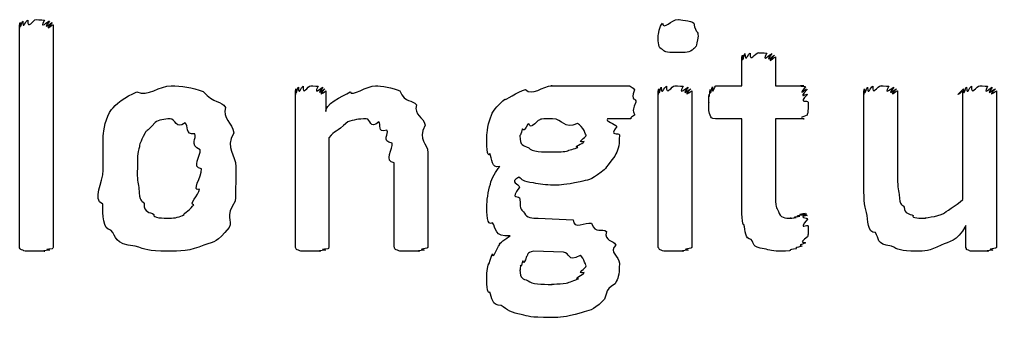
# Model space of a CAD drawing. Header units: millimetres. Extents: x 0 to 216, y 0 to 279.
# Drawn here: x 182.91 to 193.31, y 56.94 to 60.12 of the extents above; entities that cross this region are included whole.
import ezdxf

# ---------------------------------------------------------------- set-up
doc = ezdxf.new("R2010")
doc.units = ezdxf.units.MM
doc.layers.get('0').update_dxf_attribs({"linetype": 'CONTINUOUS'})

msp = doc.modelspace()

# ---------------------------------------------------------------- linework, layer by layer
at = {"color": 0}
for p, q in [((182.912, 57.7024), (182.912, 60.0618)), ((183.271, 60.0618), (183.271, 57.7024)), ((190.135, 59.9405), (190.135, 59.9405)), ((190.601, 59.4113), (190.601, 59.72)), ((190.959, 59.72), (190.959, 59.4113)), ((188.867, 59.4113), (189.407, 59.4113)), ((190.325, 59.4113), (190.601, 59.4113)), ((190.959, 59.4113), (191.262, 59.4113)), ((185.848, 57.7024), (185.848, 59.3563)), ((186.173, 59.3563), (186.173, 59.1358)), ((189.71, 57.7024), (189.71, 59.3563)), ((190.069, 59.3563), (190.069, 57.7024)), ((191.9, 58.3696), (191.9, 59.3563)), ((192.258, 59.3563), (192.258, 58.4687)), ((192.953, 58.1988), (192.953, 59.3563)), ((193.311, 59.3563), (193.311, 57.7024)), ((189.473, 59.2349), (189.473, 59.2349)), ((189.413, 59.0585), (189.17, 59.0585)), ((190.601, 59.0585), (190.319, 59.0585)), ((190.601, 58.1656), (190.601, 59.0585)), ((191.262, 59.0585), (190.959, 59.0585)), ((190.959, 59.0585), (190.959, 58.287)), ((188.944, 58.8821), (188.944, 58.8821)), ((186.206, 58.8546), (186.206, 57.7024)), ((187.259, 58.6948), (187.259, 57.7024)), ((186.901, 57.7024), (186.901, 58.59)), ((184.85, 58.5241), (184.85, 58.5241)), ((185.214, 58.5459), (185.214, 58.5459)), ((188.432, 58.0002), (188.806, 57.9836)), ((192.986, 57.7024), (192.986, 57.9229)), ((191.306, 57.9176), (191.306, 57.9176)), ((188.702, 57.6365), (188.382, 57.6474)), ((188.944, 57.4933), (188.944, 57.4933))]:
    msp.add_line(p, q, dxfattribs=at)
for points in [[(182.946, 60.1003), (182.948, 59.9955), (182.979, 60.1116), (183.001, 60.1116)], [(183.001, 60.1116), (182.996, 59.9983), (183.056, 60.1169), (183.089, 60.1169)], [(183.089, 60.1169), (183.067, 60.1169), (183.155, 60.114), (183.177, 60.1116)], [(183.177, 60.1116), (183.114, 59.9955), (183.221, 60.1073), (183.232, 60.1003)], [(189.755, 60.0784), (189.773, 59.9983), (189.844, 60.1169), (189.925, 60.1169)], [(189.925, 60.1169), (189.934, 60.1169), (190.06, 60.1031), (190.091, 60.0784)], [(182.912, 60.0618), (182.912, 59.9694), (182.914, 60.0756), (182.918, 60.0837)], [(182.918, 60.0837), (182.923, 59.9846), (182.935, 60.0964), (182.946, 60.1003)], [(183.232, 60.1003), (183.14, 59.9846), (183.256, 60.0908), (183.26, 60.0837)], [(183.26, 60.0837), (183.151, 59.9694), (183.271, 60.0685), (183.271, 60.0618)], [(189.71, 59.9405), (189.71, 59.9475), (189.724, 60.0523), (189.755, 60.0784)], [(190.091, 60.0784), (190.11, 59.9514), (190.135, 60.0093), (190.135, 59.9405)], [(189.755, 59.7972), (189.71, 59.811), (189.71, 59.8703), (189.71, 59.9405)], [(190.135, 59.9405), (190.11, 59.8152), (190.118, 59.8276), (190.085, 59.8029)], [(189.92, 59.7641), (189.768, 59.7641), (189.784, 59.775), (189.755, 59.7972)], [(190.085, 59.8029), (190.048, 59.7641), (190, 59.7641), (189.92, 59.7641)], [(190.601, 59.72), (190.601, 59.6209), (190.602, 59.7285), (190.606, 59.7366)], [(190.606, 59.7366), (190.611, 59.6346), (190.623, 59.7489), (190.634, 59.7531)], [(190.634, 59.7531), (190.637, 59.6427), (190.667, 59.7588), (190.689, 59.7588)], [(190.689, 59.7588), (190.685, 59.6456), (190.744, 59.7641), (190.777, 59.7641)], [(190.777, 59.7641), (190.755, 59.7641), (190.843, 59.7613), (190.865, 59.7588)], [(190.865, 59.7588), (190.802, 59.6427), (190.909, 59.756), (190.92, 59.7531)], [(190.92, 59.7531), (190.828, 59.6346), (190.944, 59.7436), (190.948, 59.7366)], [(190.948, 59.7366), (190.839, 59.6209), (190.959, 59.7228), (190.959, 59.72)], [(184.161, 59.3453), (184.279, 59.2928), (184.404, 59.4113), (184.525, 59.4113)], [(184.525, 59.4113), (184.632, 59.4113), (184.752, 59.3908), (184.866, 59.3506)], [(185.853, 59.3781), (185.855, 59.279), (185.866, 59.3908), (185.881, 59.3947)], [(185.881, 59.3947), (185.884, 59.2899), (185.911, 59.406), (185.93, 59.406)], [(185.93, 59.406), (185.925, 59.2928), (185.98, 59.4113), (186.013, 59.4113)], [(186.013, 59.4113), (185.987, 59.4113), (186.068, 59.4085), (186.09, 59.406)], [(186.09, 59.406), (186.031, 59.2899), (186.129, 59.4018), (186.14, 59.3947)], [(186.14, 59.3947), (186.053, 59.279), (186.158, 59.3852), (186.162, 59.3781)], [(186.432, 59.3453), (186.443, 59.2928), (186.61, 59.4113), (186.702, 59.4113)], [(186.702, 59.4113), (186.755, 59.4113), (186.891, 59.3919), (186.961, 59.3563)], [(188.299, 59.3729), (188.367, 59.2928), (188.481, 59.4113), (188.581, 59.4113)], [(188.581, 59.4113), (188.521, 59.4113), (188.685, 59.4113), (188.729, 59.4113)], [(188.729, 59.4113), (188.73, 59.4113), (188.823, 59.4113), (188.867, 59.4113)], [(189.407, 59.4113), (189.392, 59.4113), (189.446, 59.3961), (189.457, 59.3672)], [(189.716, 59.3781), (189.721, 59.279), (189.732, 59.3908), (189.743, 59.3947)], [(189.743, 59.3947), (189.746, 59.2899), (189.776, 59.406), (189.799, 59.406)], [(189.799, 59.406), (189.794, 59.2928), (189.854, 59.4113), (189.887, 59.4113)], [(189.887, 59.4113), (189.865, 59.4113), (189.953, 59.4085), (189.975, 59.406)], [(189.975, 59.406), (189.912, 59.2899), (190.019, 59.4018), (190.03, 59.3947)], [(190.03, 59.3947), (189.938, 59.279), (190.053, 59.3852), (190.058, 59.3781)], [(190.264, 59.3729), (190.266, 59.2818), (190.278, 59.3961), (190.287, 59.4004)], [(190.287, 59.4004), (190.284, 59.2928), (190.31, 59.4113), (190.325, 59.4113)], [(191.262, 59.4113), (191.166, 59.4113), (191.274, 59.4071), (191.279, 59.4004)], [(191.279, 59.4004), (191.177, 59.2818), (191.291, 59.3866), (191.295, 59.3729)], [(191.905, 59.3781), (191.911, 59.279), (191.923, 59.3908), (191.939, 59.3947)], [(191.939, 59.3947), (191.94, 59.2899), (191.972, 59.406), (191.994, 59.406)], [(191.994, 59.406), (191.984, 59.2928), (192.045, 59.4113), (192.082, 59.4113)], [(192.082, 59.4113), (192.054, 59.4113), (192.143, 59.4085), (192.165, 59.406)], [(192.165, 59.406), (192.098, 59.2899), (192.205, 59.4018), (192.22, 59.3947)], [(192.22, 59.3947), (192.127, 59.279), (192.243, 59.3852), (192.247, 59.3781)], [(192.959, 59.3781), (192.965, 59.279), (192.977, 59.3908), (192.992, 59.3947)], [(192.992, 59.3947), (192.994, 59.2899), (193.024, 59.406), (193.047, 59.406)], [(193.047, 59.406), (193.038, 59.2928), (193.097, 59.4113), (193.135, 59.4113)], [(193.135, 59.4113), (193.109, 59.4113), (193.196, 59.4085), (193.217, 59.406)], [(193.217, 59.406), (193.153, 59.2899), (193.256, 59.4018), (193.267, 59.3947)], [(193.267, 59.3947), (193.179, 59.279), (193.292, 59.3852), (193.3, 59.3781)], [(183.891, 59.1577), (183.924, 59.2046), (184.042, 59.3012), (184.161, 59.3453)], [(184.866, 59.3506), (184.982, 59.2155), (185.062, 59.2571), (185.104, 59.1799)], [(185.848, 59.3563), (185.848, 59.2638), (185.849, 59.37), (185.853, 59.3781)], [(186.162, 59.3781), (186.064, 59.2638), (186.173, 59.363), (186.173, 59.3563)], [(186.173, 59.1358), (186.152, 59.2046), (186.347, 59.3012), (186.432, 59.3453)], [(186.961, 59.3563), (187.016, 59.2197), (187.094, 59.2695), (187.138, 59.2074)], [(188.079, 59.2681), (188.076, 59.2459), (188.214, 59.3506), (188.299, 59.3729)], [(189.457, 59.3672), (189.414, 59.2349), (189.473, 59.2928), (189.473, 59.2349)], [(189.71, 59.3563), (189.71, 59.2638), (189.712, 59.37), (189.716, 59.3781)], [(190.058, 59.3781), (189.949, 59.2638), (190.069, 59.363), (190.069, 59.3563)], [(190.248, 59.2349), (190.248, 59.2088), (190.249, 59.2956), (190.253, 59.3178)], [(190.253, 59.3178), (190.255, 59.2529), (190.26, 59.3577), (190.264, 59.3729)], [(191.295, 59.3729), (191.185, 59.2529), (191.301, 59.3397), (191.301, 59.3178)], [(191.301, 59.3178), (191.188, 59.2088), (191.306, 59.2681), (191.306, 59.2349)], [(191.9, 59.3563), (191.9, 59.2638), (191.902, 59.37), (191.905, 59.3781)], [(192.247, 59.3781), (192.139, 59.2681), (192.258, 59.3672), (192.258, 59.3563)], [(192.953, 59.3563), (192.837, 59.2638), (192.954, 59.37), (192.959, 59.3781)], [(193.3, 59.3781), (193.193, 59.2638), (193.311, 59.363), (193.311, 59.3563)], [(185.104, 59.1799), (185.067, 59.0656), (185.177, 59.0158), (185.192, 58.9097)], [(187.138, 59.2074), (187.105, 59.0984), (187.212, 59.0765), (187.231, 58.9926)], [(187.935, 59.0973), (187.955, 59.1538), (188.02, 59.224), (188.079, 59.2681)], [(189.473, 59.2349), (189.414, 59.1136), (189.468, 59.1263), (189.457, 59.0973)], [(190.264, 59.0973), (190.248, 59.1136), (190.248, 59.1714), (190.248, 59.2349)], [(191.306, 59.2349), (191.306, 59.1136), (191.302, 59.1263), (191.295, 59.0973)], [(183.803, 58.8768), (183.803, 58.9291), (183.832, 59.0808), (183.891, 59.1577)], [(187.886, 58.8712), (187.886, 58.9001), (187.903, 59.031), (187.935, 59.0973)], [(189.457, 59.0973), (189.392, 59.0585), (189.431, 59.0585), (189.413, 59.0585)], [(190.319, 59.0585), (190.272, 59.0585), (190.278, 59.0709), (190.264, 59.0973)], [(191.295, 59.0973), (191.174, 59.0585), (191.276, 59.0585), (191.262, 59.0585)], [(184.354, 59.0201), (184.246, 58.8892), (184.278, 58.9566), (184.249, 58.9097)], [(184.514, 59.0585), (184.449, 59.0585), (184.398, 59.0448), (184.354, 59.0201)], [(184.674, 59.0144), (184.574, 58.94), (184.576, 59.0585), (184.514, 59.0585)], [(184.778, 58.8987), (184.663, 58.885), (184.718, 58.9883), (184.674, 59.0144)], [(186.405, 59.0254), (186.274, 58.9001), (186.275, 58.9499), (186.206, 58.8546)], [(186.603, 59.0585), (186.52, 59.0585), (186.471, 59.0476), (186.405, 59.0254)], [(186.735, 59.0254), (186.637, 58.94), (186.654, 59.0585), (186.603, 59.0585)], [(186.823, 58.9372), (186.71, 58.9001), (186.771, 59.0063), (186.735, 59.0254)], [(187.231, 58.9926), (187.14, 58.8162), (187.259, 58.8119), (187.259, 58.6948)], [(188.321, 59.0035), (188.268, 58.8892), (188.274, 58.9703), (188.261, 58.9485)], [(188.432, 59.0419), (188.323, 58.922), (188.35, 59.0215), (188.321, 59.0035)], [(188.586, 59.0585), (188.411, 59.0585), (188.476, 59.0532), (188.432, 59.0419)], [(188.85, 59.0091), (188.702, 58.94), (188.699, 59.0585), (188.586, 59.0585)], [(188.944, 58.8821), (188.944, 58.8779), (188.913, 58.9788), (188.85, 59.0091)], [(189.17, 59.0585), (189.143, 59.0324), (189.25, 59.0049), (189.27, 58.976)], [(189.27, 58.976), (189.179, 58.8603), (189.297, 58.9209), (189.297, 58.8878)], [(183.803, 58.5128), (183.803, 58.5914), (183.803, 58.7664), (183.803, 58.8768)], [(184.249, 58.9097), (184.188, 58.7939), (184.197, 58.8049), (184.183, 58.7389)], [(184.834, 58.728), (184.714, 58.7858), (184.803, 58.8504), (184.778, 58.8987)], [(185.192, 58.9097), (185.095, 58.7347), (185.214, 58.6811), (185.214, 58.5459)], [(186.878, 58.7996), (186.759, 58.8229), (186.848, 58.9001), (186.823, 58.9372)], [(187.919, 58.6892), (187.886, 58.6285), (187.886, 58.801), (187.886, 58.8712)], [(188.261, 58.9485), (188.239, 58.8451), (188.239, 58.9015), (188.239, 58.8768)], [(188.239, 58.8768), (188.239, 58.7678), (188.269, 58.783), (188.332, 58.7498)], [(188.922, 58.8162), (188.826, 58.801), (188.944, 58.8603), (188.944, 58.8821)], [(189.297, 58.8878), (189.297, 58.7417), (189.28, 58.728), (189.247, 58.6617)], [(186.901, 58.59), (186.785, 58.5982), (186.892, 58.747), (186.878, 58.7996)], [(188.751, 58.7167), (188.742, 58.7237), (188.83, 58.7403), (188.856, 58.7555)], [(188.856, 58.7555), (188.797, 58.7569), (188.907, 58.7939), (188.922, 58.8162)], [(184.183, 58.7389), (184.162, 58.6645), (184.167, 58.608), (184.167, 58.535)], [(184.85, 58.5241), (184.736, 58.5403), (184.845, 58.6645), (184.834, 58.728)], [(188.023, 58.5516), (187.933, 58.5251), (187.944, 58.637), (187.919, 58.6892)], [(188.332, 58.7498), (188.363, 58.7058), (188.481, 58.7058), (188.591, 58.7058)], [(188.591, 58.7058), (188.654, 58.7058), (188.707, 58.7086), (188.751, 58.7167)], [(189.247, 58.6617), (189.112, 58.4923), (189.166, 58.5378), (189.104, 58.4909)], [(187.924, 58.3639), (187.937, 58.4302), (187.982, 58.4962), (188.023, 58.5516)], [(183.797, 58.1491), (183.684, 58.2055), (183.803, 58.3766), (183.803, 58.5128)], [(184.167, 58.535), (184.162, 58.3999), (184.172, 58.3918), (184.183, 58.3255)], [(184.828, 58.3089), (184.736, 58.2718), (184.85, 58.4468), (184.85, 58.5241)], [(185.214, 58.5459), (185.214, 58.3487), (185.211, 58.2923), (185.208, 58.1822)], [(189.104, 58.4909), (188.988, 58.3999), (188.966, 58.4108), (188.878, 58.3861)], [(192.258, 58.4687), (192.256, 58.342), (192.264, 58.3089), (192.275, 58.2538)], [(187.886, 58.1272), (187.886, 58.1723), (187.898, 58.2937), (187.924, 58.3639)], [(188.228, 58.4359), (188.117, 58.3777), (188.233, 58.371), (188.233, 58.3311)], [(188.382, 58.3752), (188.268, 58.3861), (188.263, 58.4137), (188.228, 58.4359)], [(188.591, 58.353), (188.517, 58.353), (188.448, 58.36), (188.382, 58.3752)], [(188.878, 58.3861), (188.698, 58.353), (188.698, 58.353), (188.591, 58.353)], [(191.928, 58.0609), (191.9, 58.1244), (191.9, 58.2482), (191.9, 58.3696)], [(184.183, 58.3255), (184.185, 58.1547), (184.212, 58.2055), (184.238, 58.1547)], [(184.767, 58.1434), (184.71, 58.1434), (184.817, 58.2454), (184.828, 58.3089)], [(188.233, 58.3311), (188.12, 58.1836), (188.239, 58.251), (188.239, 58.2041)], [(190.959, 58.287), (190.956, 58.0954), (190.97, 58.1187), (190.992, 58.0718)], [(192.275, 58.2538), (192.282, 58.1173), (192.308, 58.1561), (192.33, 58.1159)], [(183.885, 57.8735), (183.799, 57.875), (183.797, 58.0415), (183.797, 58.1491)], [(184.238, 58.1547), (184.235, 58.0552), (184.299, 58.0679), (184.343, 58.039)], [(184.663, 58.039), (184.654, 58.0513), (184.741, 58.0993), (184.767, 58.1434)], [(185.208, 58.1822), (185.093, 58.014), (185.186, 57.9808), (185.142, 57.9011)], [(188.239, 58.2041), (188.239, 58.0775), (188.255, 58.0954), (188.288, 58.0552)], [(190.623, 57.9342), (190.601, 57.9039), (190.601, 58.0775), (190.601, 58.1656)], [(192.749, 58.0499), (192.763, 58.0665), (192.878, 58.1325), (192.953, 58.1988)], [(184.343, 58.039), (184.324, 58.0002), (184.442, 58.0002), (184.508, 58.0002)], [(184.508, 58.0002), (184.566, 58.0002), (184.618, 58.0125), (184.663, 58.039)], [(187.947, 57.9508), (187.886, 57.9039), (187.886, 58.0637), (187.886, 58.1272)], [(188.288, 58.0552), (188.307, 58.0002), (188.372, 58.0002), (188.432, 58.0002)], [(190.992, 58.0718), (191.004, 58.0002), (191.061, 58.0002), (191.124, 58.0002)], [(191.218, 58.0224), (191.143, 58.0224), (191.243, 58.0348), (191.251, 58.039)], [(191.251, 58.039), (191.163, 58.0334), (191.27, 58.0499), (191.279, 58.0499)], [(191.279, 58.0499), (191.174, 58.0334), (191.286, 58.0471), (191.29, 58.0443)], [(191.29, 58.0443), (191.181, 58.0291), (191.295, 58.039), (191.295, 58.0277)], [(191.295, 58.0277), (191.185, 58.0111), (191.301, 58.0072), (191.301, 57.9893)], [(192.022, 57.846), (191.936, 57.8418), (191.946, 57.9797), (191.928, 58.0609)], [(192.33, 58.1159), (192.33, 58.0401), (192.387, 58.0499), (192.424, 58.0277)], [(192.424, 58.0277), (192.403, 58.0002), (192.504, 58.0002), (192.556, 58.0002)], [(192.556, 58.0002), (192.52, 58.0002), (192.685, 58.0168), (192.749, 58.0499)], [(188.134, 57.8129), (187.966, 57.7935), (187.986, 57.8954), (187.947, 57.9508)], [(188.806, 57.9836), (188.803, 57.8679), (188.94, 57.967), (188.999, 57.9452)], [(188.999, 57.9452), (189.043, 57.8266), (189.115, 57.8968), (189.159, 57.857)], [(190.7, 57.7744), (190.634, 57.7755), (190.64, 57.8707), (190.623, 57.9342)], [(191.124, 58.0002), (191.088, 58.0002), (191.164, 58.0016), (191.179, 58.0058)], [(191.179, 58.0058), (191.119, 58.0111), (191.207, 58.0182), (191.218, 58.0224)], [(191.301, 57.9893), (191.188, 57.857), (191.306, 57.9466), (191.306, 57.9176)], [(192.986, 57.9229), (192.888, 57.7356), (192.81, 57.7578), (192.721, 57.7137)], [(184.144, 57.7024), (183.916, 57.7247), (183.943, 57.7991), (183.885, 57.8735)], [(185.142, 57.9011), (185.004, 57.7356), (185.007, 57.7578), (184.872, 57.7137)], [(189.159, 57.857), (189.132, 57.7494), (189.236, 57.7716), (189.258, 57.7137)], [(191.306, 57.9176), (191.306, 57.7797), (191.303, 57.8309), (191.301, 57.8019)], [(192.192, 57.7024), (192.024, 57.7204), (192.066, 57.7868), (192.022, 57.846)], [(187.947, 57.6199), (187.948, 57.5455), (187.994, 57.6862), (188.023, 57.719)], [(188.023, 57.719), (188.01, 57.7275), (188.093, 57.7825), (188.134, 57.8129)], [(190.838, 57.6749), (190.702, 57.6873), (190.736, 57.7303), (190.7, 57.7744)], [(191.279, 57.7356), (191.163, 57.6943), (191.258, 57.7137), (191.24, 57.7024)], [(191.301, 57.8019), (191.181, 57.7204), (191.29, 57.7494), (191.279, 57.7356)], [(182.918, 57.6749), (182.912, 57.6721), (182.912, 57.6915), (182.912, 57.7024)], [(182.946, 57.6584), (182.923, 57.6612), (182.925, 57.6711), (182.918, 57.6749)], [(183.001, 57.6474), (182.948, 57.6502), (182.959, 57.6545), (182.946, 57.6584)], [(183.089, 57.6474), (182.996, 57.6474), (183.026, 57.6474), (183.001, 57.6474)], [(183.177, 57.6474), (183.067, 57.6474), (183.125, 57.6474), (183.089, 57.6474)], [(183.232, 57.6584), (183.114, 57.6502), (183.202, 57.6502), (183.177, 57.6474)], [(183.26, 57.6749), (183.14, 57.6612), (183.246, 57.6654), (183.232, 57.6584)], [(183.271, 57.7024), (183.268, 57.6721), (183.267, 57.682), (183.26, 57.6749)], [(184.492, 57.6474), (184.266, 57.6474), (184.261, 57.6654), (184.144, 57.7024)], [(184.872, 57.7137), (184.736, 57.6474), (184.613, 57.6474), (184.492, 57.6474)], [(185.853, 57.6806), (185.848, 57.6763), (185.848, 57.6943), (185.848, 57.7024)], [(185.881, 57.6584), (185.859, 57.6612), (185.86, 57.6721), (185.853, 57.6806)], [(185.936, 57.6474), (185.884, 57.6502), (185.894, 57.6545), (185.881, 57.6584)], [(186.024, 57.6474), (185.932, 57.6474), (185.961, 57.6474), (185.936, 57.6474)], [(186.112, 57.6474), (186.002, 57.6474), (186.06, 57.6474), (186.024, 57.6474)], [(186.168, 57.6584), (186.049, 57.6502), (186.137, 57.6502), (186.112, 57.6474)], [(186.195, 57.6749), (186.075, 57.6612), (186.181, 57.6654), (186.168, 57.6584)], [(186.206, 57.7024), (186.203, 57.6721), (186.202, 57.682), (186.195, 57.6749)], [(186.906, 57.6749), (186.902, 57.6721), (186.901, 57.6915), (186.901, 57.7024)], [(186.934, 57.6584), (186.913, 57.6612), (186.913, 57.6711), (186.906, 57.6749)], [(186.989, 57.6474), (186.939, 57.6502), (186.948, 57.6545), (186.934, 57.6584)], [(187.083, 57.6474), (186.986, 57.6474), (187.013, 57.6474), (186.989, 57.6474)], [(187.165, 57.6474), (187.056, 57.6474), (187.115, 57.6474), (187.083, 57.6474)], [(187.22, 57.6584), (187.105, 57.6502), (187.19, 57.6502), (187.165, 57.6474)], [(187.248, 57.6806), (187.129, 57.6612), (187.234, 57.6654), (187.22, 57.6584)], [(187.259, 57.7024), (187.259, 57.6763), (187.255, 57.6873), (187.248, 57.6806)], [(187.903, 57.5151), (187.908, 57.4795), (187.927, 57.5867), (187.947, 57.6199)], [(188.382, 57.6474), (188.305, 57.6294), (188.328, 57.6118), (188.31, 57.5924)], [(188.878, 57.6033), (188.738, 57.5236), (188.775, 57.6365), (188.702, 57.6365)], [(189.258, 57.7137), (189.179, 57.6365), (189.297, 57.5952), (189.297, 57.5208)], [(189.716, 57.6806), (189.71, 57.6763), (189.71, 57.6943), (189.71, 57.7024)], [(189.743, 57.6584), (189.721, 57.6612), (189.723, 57.6721), (189.716, 57.6806)], [(189.799, 57.6474), (189.746, 57.6502), (189.757, 57.6545), (189.743, 57.6584)], [(189.887, 57.6474), (189.794, 57.6474), (189.823, 57.6474), (189.799, 57.6474)], [(189.975, 57.6474), (189.865, 57.6474), (189.922, 57.6474), (189.887, 57.6474)], [(190.03, 57.6584), (189.912, 57.6502), (190, 57.6502), (189.975, 57.6474)], [(190.058, 57.6806), (189.938, 57.6612), (190.044, 57.6654), (190.03, 57.6584)], [(190.069, 57.7024), (190.066, 57.6763), (190.065, 57.6873), (190.058, 57.6806)], [(191.031, 57.6474), (190.931, 57.6474), (190.893, 57.6559), (190.838, 57.6749)], [(191.108, 57.6531), (191.031, 57.6474), (191.055, 57.6474), (191.031, 57.6474)], [(191.179, 57.6749), (191.081, 57.6584), (191.133, 57.6598), (191.108, 57.6531)], [(191.24, 57.7024), (191.125, 57.6721), (191.201, 57.682), (191.179, 57.6749)], [(192.457, 57.6474), (192.286, 57.6474), (192.265, 57.6654), (192.192, 57.7024)], [(192.721, 57.7137), (192.597, 57.6474), (192.548, 57.6474), (192.457, 57.6474)], [(192.992, 57.6806), (192.977, 57.6763), (192.986, 57.6943), (192.986, 57.7024)], [(193.014, 57.6584), (192.983, 57.6612), (192.994, 57.6721), (192.992, 57.6806)], [(193.063, 57.6474), (193.009, 57.6502), (193.027, 57.6545), (193.014, 57.6584)], [(193.146, 57.6474), (193.05, 57.6474), (193.085, 57.6474), (193.063, 57.6474)], [(193.223, 57.6474), (193.115, 57.6474), (193.179, 57.6474), (193.146, 57.6474)], [(193.272, 57.6584), (193.157, 57.6502), (193.245, 57.6502), (193.223, 57.6474)], [(193.3, 57.6806), (193.182, 57.6612), (193.286, 57.6654), (193.272, 57.6584)], [(193.311, 57.7024), (193.311, 57.6763), (193.307, 57.6873), (193.3, 57.6806)], [(187.886, 57.3938), (187.886, 57.4022), (187.891, 57.4753), (187.903, 57.5151)], [(188.266, 57.5426), (188.245, 57.4463), (188.247, 57.5137), (188.244, 57.4985)], [(188.31, 57.5924), (188.268, 57.4753), (188.277, 57.5578), (188.266, 57.5426)], [(188.944, 57.4933), (188.944, 57.4753), (188.922, 57.5786), (188.878, 57.6033)], [(189.297, 57.5208), (189.297, 57.3691), (189.282, 57.3705), (189.253, 57.3003)], [(188.244, 57.4985), (188.239, 57.4132), (188.239, 57.4643), (188.239, 57.4492)], [(188.239, 57.4492), (188.239, 57.3472), (188.268, 57.3595), (188.327, 57.3334)], [(188.861, 57.3553), (188.801, 57.3539), (188.911, 57.3966), (188.922, 57.4216)], [(188.922, 57.4216), (188.826, 57.4022), (188.944, 57.4682), (188.944, 57.4933)], [(187.919, 57.2121), (187.886, 57.1775), (187.886, 57.3278), (187.886, 57.3938)], [(188.327, 57.3334), (188.36, 57.2946), (188.473, 57.2946), (188.581, 57.2946)], [(188.581, 57.2946), (188.536, 57.2946), (188.707, 57.3003), (188.751, 57.3112)], [(188.751, 57.3112), (188.746, 57.3169), (188.835, 57.3373), (188.861, 57.3553)], [(189.253, 57.3003), (189.121, 57.2287), (189.179, 57.1708), (189.121, 57.1183)], [(188.04, 57.0689), (187.933, 57.0675), (187.944, 57.1571), (187.919, 57.2121)], [(189.121, 57.1183), (189.002, 57.0054), (188.984, 57.0219), (188.889, 56.9916)], [(188.25, 56.975), (188.161, 56.986), (188.095, 57.0286), (188.04, 57.0689)], [(188.889, 56.9916), (188.698, 56.9419), (188.688, 56.9419), (188.564, 56.9419)], [(188.564, 56.9419), (188.334, 56.9419), (188.338, 56.9528), (188.25, 56.975)]]:
    msp.add_open_spline(points, degree=3, dxfattribs=at)

doc.saveas('drawing.dxf')
